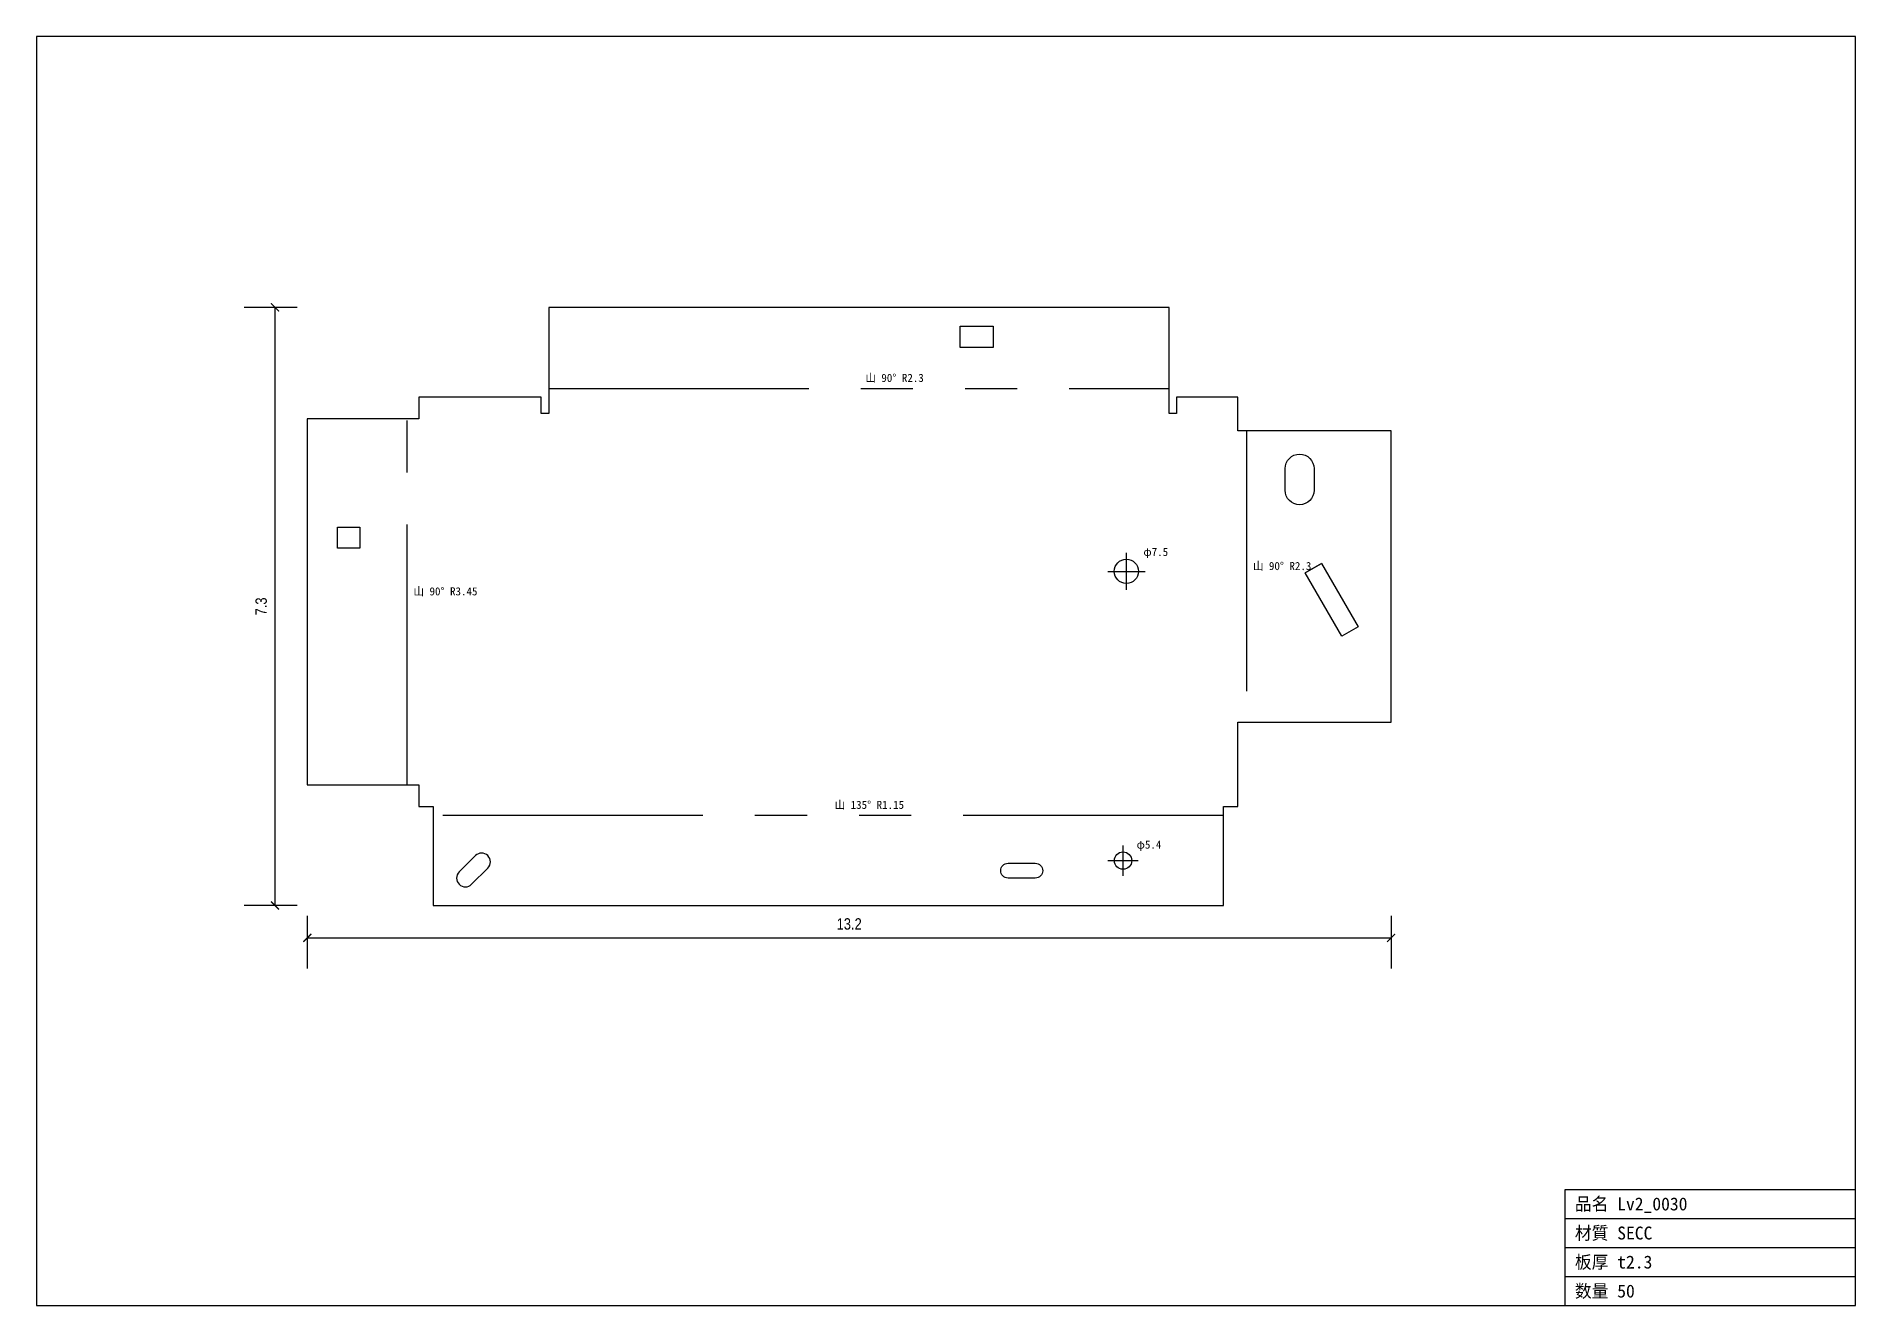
# Model space of a CAD drawing. Header units: inches. Extents: x -4.7 to 17.5, y -6.1 to 9.4.
import ezdxf

# ---------------------------------------------------------------- set-up
doc = ezdxf.new("R2010")
doc.units = ezdxf.units.IN
doc.linetypes.add('CENTER', pattern=[5.08, 3.175, -0.635, 0.635, -0.635])
doc.linetypes.add('PHANTOM', pattern=[6.35, 3.175, -0.635, 0.635, -0.635, 0.635, -0.635])
doc.styles.add('OpenSansCondensed-Light', font='OpenSansCondensed-Light.ttf')
doc.dimstyles.new('EZDXF', dxfattribs={"dimtxt": 0.25, "dimasz": 0.175, "dimexe": 0.375, "dimexo": 0.125, "dimgap": 0.1, "dimtad": 1, "dimlfac": 100, "dimzin": 12, "dimdsep": 46, "dimtxsty": 'OpenSansCondensed-Light', "dimblk": 'ARCHTICK', "dimcen": 2.5, "dimazin": 3, "dimtfac": 0.5, "dimtmove": 2, "dimatfit": 3})

# ---------------------------------------------------------------- blocks, each defined once
blk = doc.blocks.new('_ARCHTICK')
at = {"color": 0, "linetype": 'BYBLOCK', "const_width": 0.15}
blk.add_lwpolyline([(-0.5, -0.5), (0.5, 0.5)], dxfattribs=at)

msp = doc.modelspace()

# ---------------------------------------------------------------- linework, layer by layer
at = {"color": 7, "linetype": 'CONTINUOUS'}
for p, q in [((17.532, 9.396), (-4.665, 9.396)), ((-4.665, 9.396), (-4.665, -6.088)), ((17.532, -6.088), (17.532, 9.396)), ((6.607, 5.752), (6.607, 5.862)), ((6.607, 5.862), (7.008, 5.862)), ((7.008, 5.862), (7.008, 5.599)), ((6.607, 5.675), (6.607, 5.752)), ((6.607, 5.663), (6.607, 5.675)), ((6.607, 5.599), (6.607, 5.663)), ((7.008, 5.599), (6.607, 5.599)), ((-0.991, 3.151), (-0.991, 3.408)), ((-0.991, 3.408), (-0.718, 3.408)), ((-0.718, 3.408), (-0.718, 3.236)), ((-0.923, 3.151), (-0.991, 3.152)), ((-0.882, 3.151), (-0.923, 3.151)), ((-0.822, 3.151), (-0.882, 3.151)), ((-0.718, 3.151), (-0.822, 3.151)), ((-0.718, 3.236), (-0.718, 3.211)), ((-0.718, 3.211), (-0.718, 3.151)), ((10.816, 2.851), (11.016, 2.967)), ((11.016, 2.967), (10.816, 2.851)), ((11.016, 2.967), (11.462, 2.194)), ((11.262, 2.079), (10.816, 2.851)), ((11.462, 2.194), (11.262, 2.079)), ((0.494, -0.796), (0.692, -0.598)), ((0.843, -0.75), (0.646, -0.948)), ((13.989, -6.088), (13.989, -4.67)), ((13.989, -4.67), (17.532, -4.67)), ((13.989, -5.025), (17.532, -5.025)), ((13.989, -5.379), (17.532, -5.379)), ((13.989, -5.733), (17.532, -5.733)), ((-4.665, -6.088), (17.532, -6.088))]:
    msp.add_line(p, q, dxfattribs=at)
at = {"color": 1, "linetype": 'PHANTOM'}
for p, q in [((1.586, 5.102), (9.157, 5.102)), ((-0.142, 0.266), (-0.142, 4.73)), ((10.1, 4.585), (10.1, 1.029)), ((9.818, -0.107), (0.175, -0.107))]:
    msp.add_line(p, q, dxfattribs=at)
at = {"color": 1, "linetype": 'CENTER'}
for p, q in [((8.635, 2.643), (8.635, 3.098)), ((8.408, 2.87), (8.862, 2.87)), ((8.408, -0.659), (8.779, -0.659)), ((8.594, -0.844), (8.594, -0.473))]:
    msp.add_line(p, q, dxfattribs=at)
at = {"color": 7, "linetype": 'CONTINUOUS'}
msp.add_lwpolyline([(9.818, -1.207), (9.818, 0), (9.993, 0), (9.993, 1.029), (11.864, 1.029), (11.864, 4.585), (9.993, 4.585), (9.993, 4.996), (9.247, 4.996), (9.247, 4.795), (9.157, 4.795), (9.157, 6.091), (1.586, 6.091), (1.586, 4.795), (1.495, 4.795), (1.495, 4.996), (0, 4.996), (0, 4.73), (-1.359, 4.73), (-1.359, 0.266), (0, 0.266), (0, 0), (0.175, 0), (0.175, -1.207)], close=True, dxfattribs=at)
for points in [[(10.925, 4.123), (10.925, 3.859, -1), (10.572, 3.859), (10.572, 4.123, -1)], [(7.523, -0.872), (7.192, -0.872, -1), (7.192, -0.691), (7.523, -0.691, -1)]]:
    msp.add_lwpolyline(points, format="xyb", close=True, dxfattribs=at)
for centre, radius in [((8.635, 2.87), 0.148), ((8.594, -0.659), 0.106)]:
    msp.add_circle(centre, radius, dxfattribs=at)
for centre, start, end in [((0.768, -0.674), -45, 135), ((0.57, -0.872), 135, -45)]:
    msp.add_arc(centre, 0.107, start, end, dxfattribs=at)

# ---------------------------------------------------------------- texts
at = {"color": 2}
for s, height, p in [('山 90° R2.3', 0.0984, (5.45, 5.181)), ('φ7.5', 0.0984, (8.842, 3.058)), ('山 90° R2.3', 0.0984, (10.179, 2.886)), ('山 90° R3.45', 0.09843, (-0.063, 2.577)), ('山 135° R1.15', 0.09843, (5.075, -0.028)), ('φ5.4', 0.0984, (8.759, -0.513)), ('品名 Lv2_0030', 0.15748, (14.107, -4.926)), ('材質 SECC', 0.1575, (14.107, -5.281)), ('板厚 t2.3', 0.1575, (14.107, -5.635)), ('数量 50', 0.1575, (14.107, -5.989))]:
    msp.add_text(s, height=height, dxfattribs=at).set_placement(p)

# ---------------------------------------------------------------- dimensions: what is measured, and where the dimension line sits
at = {"color": 8}
msp.add_linear_dim(base=(-1.753, -1.207), p1=(-1.359, -1.207), p2=(-1.359, 6.091), angle=90, dimstyle='EZDXF', override={"dimtxt": 0.137795, "dimasz": 0.098425, "dimdec": 1, "dimlfac": 1}, dxfattribs=at).render()
msp.add_linear_dim(base=(-1.359, -1.601), p1=(-1.359, -1.207), p2=(11.864, -1.207), dimstyle='EZDXF', override={"dimtxt": 0.137795, "dimasz": 0.098425, "dimdec": 1, "dimlfac": 1}, dxfattribs=at).render()

doc.saveas('drawing.dxf')
